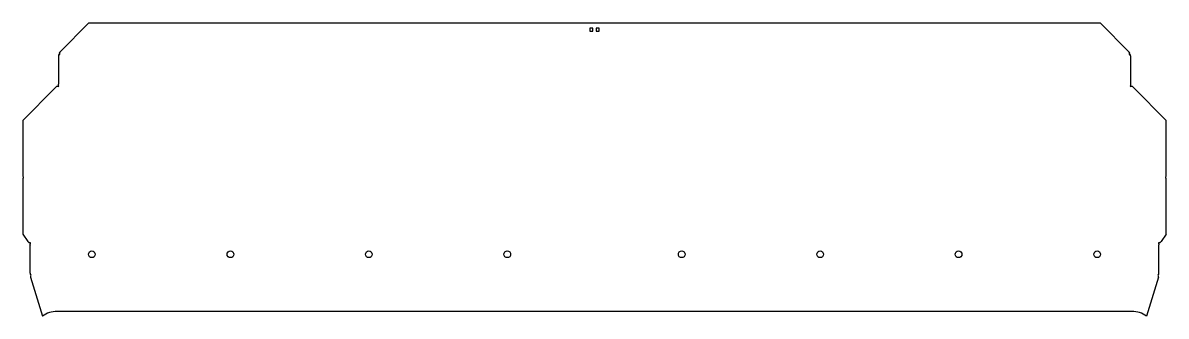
# Model space of a CAD drawing. Header units: millimetres. Extents: x -557 to 557, y -1668 to -1383.
import ezdxf

# ---------------------------------------------------------------- set-up
doc = ezdxf.new("R2010")
doc.units = ezdxf.units.MM

msp = doc.modelspace()

# ---------------------------------------------------------------- linework, layer by layer
at = {"color": 7, "linetype": 'Continuous', "lineweight": 25}
for p, q in [((-521.2, -1411.3), (-493.1, -1382.8)), ((-493.1, -1382.8), (493.1, -1382.8)), ((-1.5, -1387.8), (-4.5, -1387.8)), ((-4.5, -1387.8), (-4.5, -1390.8)), ((-4.5, -1390.8), (-1.5, -1390.8)), ((-1.5, -1390.8), (-1.5, -1387.8)), ((4.5, -1387.8), (1.5, -1387.8)), ((1.5, -1387.8), (1.5, -1390.8)), ((1.5, -1390.8), (4.5, -1390.8)), ((4.5, -1390.8), (4.5, -1387.8)), ((521.2, -1411.3), (493.1, -1382.8)), ((-522.6, -1413.8), (-522.7, -1414.8)), ((-522.7, -1414.8), (-522.7, -1442.3)), ((-521.9, -1413.8), (-522.6, -1413.8)), ((-521.2, -1411.3), (-521.9, -1412.3)), ((521.9, -1412.3), (521.2, -1411.3)), ((522.6, -1413.8), (521.9, -1413.8)), ((522.7, -1414.8), (522.6, -1413.8)), ((522.7, -1414.8), (522.7, -1442.3)), ((-525.7, -1445.8), (-557.3, -1477.8)), ((-524.4, -1444.8), (-525.7, -1445.8)), ((-523, -1444.8), (-524.4, -1444.8)), ((524.4, -1444.8), (523, -1444.8)), ((525.7, -1445.8), (524.4, -1444.8)), ((525.7, -1445.8), (557.3, -1477.8)), ((-557.3, -1477.8), (-557.3, -1532.4)), ((557.3, -1532.4), (557.3, -1477.8)), ((-557.3, -1533.9), (-557.3, -1588.5)), ((557.3, -1588.5), (557.3, -1533.9)), ((-557.3, -1588.5), (-552.4, -1595.5)), ((557.3, -1588.5), (552.4, -1595.5)), ((-552.4, -1595.5), (-551.5, -1596.5)), ((-551.5, -1596.5), (-550.5, -1596.5)), ((-550.5, -1598), (-550.3, -1599)), ((-550.3, -1626.5), (-550.3, -1599)), ((550.3, -1599), (550.5, -1598)), ((550.3, -1626.5), (550.3, -1599)), ((550.5, -1596.5), (551.5, -1596.5)), ((551.5, -1596.5), (552.4, -1595.5)), ((-550.3, -1626.5), (-550.2, -1627.5)), ((550.2, -1627.5), (550.3, -1626.5)), ((-550.2, -1627.5), (-550, -1627.5)), ((-550, -1629), (-549.8, -1630.1)), ((-549.8, -1630.1), (-538.3, -1668.1)), ((549.8, -1630.1), (538.3, -1668.1)), ((549.8, -1630.1), (550, -1629)), ((550, -1627.5), (550.2, -1627.5)), ((523.9, -1663.6), (-523.9, -1663.6))]:
    msp.add_line(p, q, dxfattribs=at)
for centre in [(-490, -1608), (-355, -1608), (-220, -1608), (-85, -1608), (85, -1608), (220, -1608), (355, -1608), (490, -1608)]:
    msp.add_circle(centre, 3.25, dxfattribs=at)
for centre, radius, start, end in [((-521.9, -1413), 0.75, 270, 90), ((521.9, -1413), 0.75, 90, 270), ((-523, -1444.1), 0.75, 270, 90), ((523, -1444.1), 0.75, 90, 270), ((-557.3, -1533.2), 0.75, 270, 90), ((557.3, -1533.2), 0.75, 90, 270), ((-550.5, -1597.3), 0.75, 270, 90), ((550.5, -1597.3), 0.75, 90, 270), ((-550, -1628.3), 0.75, 270, 90), ((550, -1628.3), 0.75, 90, 270), ((-523.9, -1688.6), 25, 90, 125.192), ((523.9, -1688.6), 25, 54.808, 90)]:
    msp.add_arc(centre, radius, start, end, dxfattribs=at)
for points, knots in [([(-522.7, -1442.3), (-522.7, -1442.4), (-522.7, -1442.5), (-522.8, -1442.7), (-522.8, -1442.8), (-522.9, -1443), (-522.9, -1443.2), (-523, -1443.3), (-523, -1443.3)], [0, 0, 0, 0, 0.179759, 0.353352, 0.521427, 0.684697, 0.843942, 1, 1, 1, 1]), ([(523, -1443.3), (523, -1443.3), (523, -1443.2), (522.9, -1443), (522.8, -1442.9), (522.8, -1442.8), (522.8, -1442.6), (522.7, -1442.5), (522.7, -1442.3), (522.7, -1442.3)], [0, 0, 0, 0, 0.139383, 0.279125, 0.419716, 0.561638, 0.705362, 0.851339, 1, 1, 1, 1])]:
    msp.add_open_spline(points, degree=3, knots=knots, dxfattribs=at)

doc.saveas('drawing.dxf')
